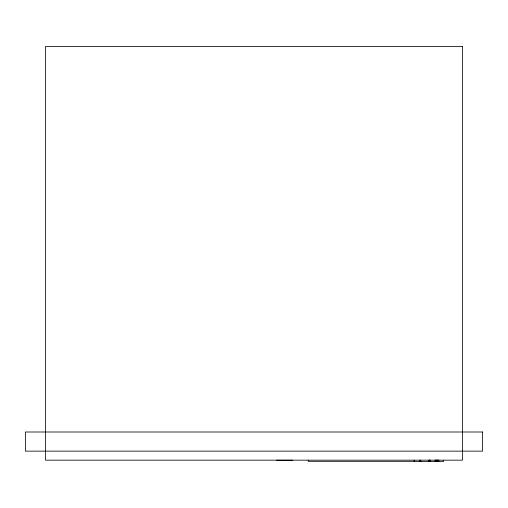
<?xml version="1.0" encoding="UTF-8"?>
<svg xmlns="http://www.w3.org/2000/svg" width="508" height="508" viewBox="0 0 508 508"><rect width="100%" height="100%" fill="white"/><g stroke="black" fill="none" stroke-linecap="round" stroke-linejoin="round"><path stroke-width="0.76" d="M276.6 460.216L279.102 460.216M279.527 460.216L282.245 460.216M282.664 460.216L284.963 460.216M285.452 460.216L286.683 460.216M287.071 460.216L287.496 460.216M288.03 460.216L290.328 460.216M290.639 460.216L292.729 460.216M414.318 461.321L308.242 461.321L308.242 460.165M419.602 461.321L421.183 461.321M429.146 461.321L430.708 461.321M429.768 460.165L429.755 461.569L420.694 461.569L420.694 460.165M443.452 460.165L443.452 461.569L430.479 461.569L430.479 460.165M438.779 460.165L438.779 461.569M438.525 460.165L438.525 461.569M438.252 460.165L438.252 461.569M437.985 460.165L437.985 461.569M437.718 460.165L437.718 461.569M437.452 460.165L437.452 461.569M437.21 460.165L437.21 461.569M436.969 460.165L436.969 461.569M436.734 460.165L436.734 461.569M436.474 460.165L436.474 461.569M436.201 460.165L436.201 461.569M435.966 460.165L435.966 461.569M435.693 460.165L435.693 461.569M435.42 460.165L435.42 461.569M435.146 460.165L435.146 461.569M429.698 460.165L429.711 461.569M429.609 460.165L429.59 461.569M429.457 460.165L429.457 461.569M428.841 460.165L428.847 461.569M419.9 460.165L419.9 461.569L414.21 461.569L414.21 460.165M462.496 46.431L45.504 46.431L45.504 460.165L462.496 460.165L462.496 46.431M482.6 432.003L25.4 432.003L25.4 451.142L482.6 451.142L482.6 432.003"/></g></svg>
